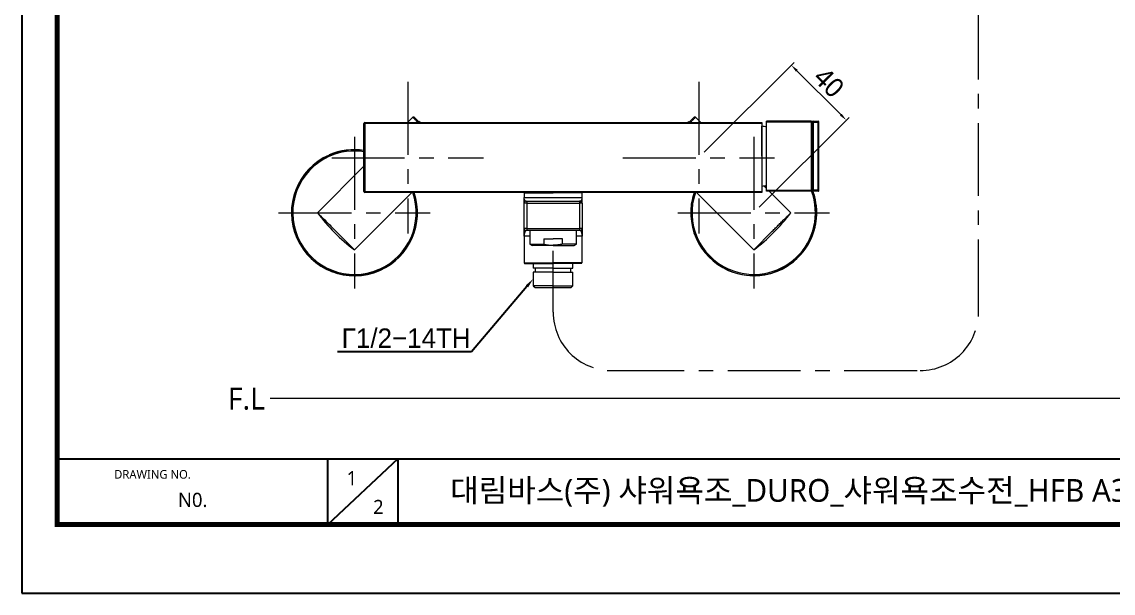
# Model space of a CAD drawing. Extents: x 4035 to 5163, y 0 to 827.
# Drawn here: x 4035 to 4597, y 0 to 294 of the extents above; entities that cross this region are included whole.
import ezdxf
from ezdxf import colors
from ezdxf.entities.mleader import LeaderData, LeaderLine
from ezdxf.math import Vec2, Vec3

# ---------------------------------------------------------------- set-up
doc = ezdxf.new("R2010")
doc.units = 0
doc.header["$LTSCALE"] = 30
doc.header["$MEASUREMENT"] = 0
doc.header["$PDMODE"] = 3
doc.header["$PDSIZE"] = -10
doc.linetypes.add('CENTER', pattern=[2, 1.25, -0.25, 0.25, -0.25])
doc.linetypes.add('HIDDEN2', pattern=[4.7625, 3.175, -1.5875])
doc.layers.get('0').update_dxf_attribs({"linetype": 'CONTINUOUS'})
doc.layers.get('DEFPOINTS').update_dxf_attribs({"linetype": 'CONTINUOUS'})
for name, color, linetype in [('1', 7, 'CONTINUOUS'), ('2', 1, 'HIDDEN2'), ('DEF_LAYER_ASSEM_MEMBER', 7, 'CONTINUOUS')]:
    doc.layers.add(name, color=color, linetype=linetype)
doc.layers.add('치수선', color=7, linetype='CONTINUOUS', lineweight=20)
doc.styles.add('Daelim Dimension', font='NanumGothic.ttf')
doc.styles.get("Standard").update_dxf_attribs({"font": 'SYMBOL'})
doc.dimstyles.new('DEFAULT', dxfattribs={"dimscale": 2, "dimtxt": 2, "dimasz": 2, "dimexe": 0, "dimexo": 2, "dimgap": 1, "dimtad": 1, "dimdec": 1, "dimzin": 9, "dimdsep": 46, "dimtxsty": 'Daelim Dimension', "dimcen": 0.5, "dimclrd": 252, "dimclre": 252, "dimclrt": 3, "dimadec": 1, "dimazin": 0, "dimtfac": 1, "dimtdec": 1, "dimtix": 1, "dimtmove": 0, "dimatfit": 3, "dimfxl": 1, "dimtolj": 1, "dimtzin": 1, "dimlwd": 9, "dimlwe": 9, "dimarcsym": 0})

# ---------------------------------------------------------------- blocks, each defined once
blk = doc.blocks.new('*D15')
at = {"color": 5, "lineweight": 9, "ltscale": 0.5, "transparency": 16777216}
for p, q in [((4386.66, 227.14), (4432.91, 273.42)), ((4456.98, 246.54), (4434.33, 269.18)), ((4414.97, 198.84), (4461.22, 245.13))]:
    blk.add_line(p, q, dxfattribs=at)
at = {"color": 5, "ltscale": 0.5, "transparency": 16777216}
for points in [[(4434.8, 269.65), (4433.86, 268.71), (4431.5, 272.01)], [(4457.45, 247.01), (4456.51, 246.07), (4459.81, 243.71)]]:
    blk.add_solid(points, dxfattribs=at)
at = {"layer": 'DEFPOINTS', "color": 0, "ltscale": 0.5, "transparency": 16777216}
for p in [(4431.5, 272.01), (4383.83, 224.31), (4412.14, 196.02)]:
    blk.add_point(p, dxfattribs=at)
at = {"color": 7, "ltscale": 0.5, "transparency": 16777216, "insert": (4450.89, 263.1), "char_height": 10, "attachment_point": 5, "rotation": 315.0183, "style": 'Daelim Dimension'}
blk.add_mtext('\\A1;40', dxfattribs=at)

msp = doc.modelspace()

# ---------------------------------------------------------------- linework, layer by layer
at = {"color": 5}
msp.add_line((4053.17, 69.28), (4961.76, 69.28), dxfattribs=at)
at = {"color": 5, "ltscale": 40}
for p, q in [((4192.45, 69.28), (4192.45, 35.27)), ((4192.45, 69.28), (4192.45, 35.27)), ((4228.84, 69.28), (4192.45, 35.27)), ((4228.84, 69.28), (4192.45, 35.27)), ((4228.84, 69.28), (4228.84, 35.27)), ((4228.84, 69.28), (4228.84, 35.27))]:
    msp.add_line(p, q, dxfattribs=at)
at = {"ltscale": 0.5}
msp.add_lwpolyline([(4035.03, 0), (5163.43, 0), (5163.43, 826.8), (4035.03, 826.8)], close=True, dxfattribs=at)
at = {"color": 5, "linetype": 'ByBlock', "lineweight": 200, "const_width": 2.6}
msp.add_lwpolyline([(4053.17, 35.4), (5145.17, 35.4), (5145.17, 807.6), (4053.17, 807.6)], close=True, dxfattribs=at)
at = {"layer": '1', "color": 7, "linetype": 'Continuous', "lineweight": 18}
for p, q in [((4236.48, 245.16), (4233.73, 242.41)), ((4239.94, 242.41), (4237.19, 245.16)), ((4378.63, 242.41), (4381.38, 245.16)), ((4384.84, 242.41), (4382.09, 245.16)), ((4441.69, 243.13), (4418.69, 243.13)), ((4418.69, 242.63), (4418.69, 243.13)), ((4418.69, 207.63), (4418.69, 242.63)), ((4441.69, 243.13), (4418.76, 243.13)), ((4418.76, 242.63), (4418.76, 243.13)), ((4418.76, 207.63), (4418.76, 242.63)), ((4441.69, 243.13), (4442.69, 243.13)), ((4442.19, 242.63), (4442.19, 207.63)), ((4442.69, 243.13), (4445.19, 243.13)), ((4442.76, 243.13), (4445.26, 243.13)), ((4445.76, 207.63), (4445.76, 242.63)), ((4416.36, 225.13), (4416.36, 240.53)), ((4416.36, 225.13), (4416.36, 209.73)), ((4211.31, 219.99), (4187.34, 196.02)), ((4418.69, 208.56), (4417.42, 209.83)), ((4206.43, 176.92), (4235.91, 206.41)), ((4293.81, 206.21), (4308.81, 206.21)), ((4293.81, 206.21), (4293.81, 203.91)), ((4323.81, 206.21), (4308.81, 206.21)), ((4323.81, 203.91), (4323.81, 206.21)), ((4382.66, 206.41), (4412.14, 176.92)), ((4418.69, 207.13), (4418.69, 207.63)), ((4441.69, 207.13), (4418.69, 207.13)), ((4418.76, 207.13), (4418.76, 207.63)), ((4441.69, 207.13), (4418.76, 207.13)), ((4431.23, 196.02), (4420.12, 207.13)), ((4442.69, 207.13), (4441.69, 207.13)), ((4445.19, 207.13), (4442.69, 207.13)), ((4445.26, 207.13), (4442.76, 207.13)), ((4293.81, 187.91), (4293.81, 200.91)), ((4293.91, 200.91), (4293.81, 200.91)), ((4294.81, 201.91), (4295.31, 201.91)), ((4295.31, 201.91), (4322.31, 201.91)), ((4322.81, 201.91), (4322.31, 201.91)), ((4322.31, 201.91), (4322.31, 201.84)), ((4323.81, 200.91), (4323.71, 200.91)), ((4323.81, 200.91), (4323.81, 187.91)), ((4206.43, 176.92), (4196.88, 186.47)), ((4295.31, 186.91), (4294.81, 186.91)), ((4322.31, 186.91), (4295.31, 186.91)), ((4296.81, 186.91), (4296.81, 179.81)), ((4320.81, 179.81), (4320.81, 186.91)), ((4322.81, 186.91), (4322.31, 186.91)), ((4323.81, 187.91), (4323.71, 187.91)), ((4412.14, 176.92), (4421.69, 186.47)), ((4293.81, 183.91), (4293.81, 170.11)), ((4304.01, 182.61), (4308.81, 182.61)), ((4313.61, 182.61), (4308.81, 182.61)), ((4323.81, 170.11), (4323.81, 183.91)), ((4296.81, 179.81), (4298.02, 179.11)), ((4308.81, 179.11), (4298.02, 179.11)), ((4308.81, 179.11), (4319.6, 179.11)), ((4319.6, 179.11), (4320.81, 179.81)), ((4293.81, 170.11), (4308.81, 170.11)), ((4294.01, 169.91), (4308.81, 169.91)), ((4298.51, 169.91), (4298.51, 167.4)), ((4323.81, 170.11), (4308.81, 170.11)), ((4323.61, 169.91), (4308.81, 169.91)), ((4319.01, 167.4), (4319.01, 169.91)), ((4308.76, 167.4), (4298.51, 167.4)), ((4308.76, 165.4), (4298.51, 165.4)), ((4298.51, 165.4), (4298.51, 158.4)), ((4299.76, 165.4), (4299.76, 167.4)), ((4308.76, 167.4), (4319.01, 167.4)), ((4308.76, 165.4), (4319.01, 165.4)), ((4317.76, 167.4), (4317.76, 165.4)), ((4319.01, 158.4), (4319.01, 165.4)), ((4308.76, 158.4), (4298.51, 158.4)), ((4298.51, 158.4), (4299.51, 157.4)), ((4308.76, 158.4), (4319.01, 158.4)), ((4318.01, 157.4), (4319.01, 158.4)), ((4299.51, 157.4), (4308.76, 157.4)), ((4308.76, 157.4), (4318.01, 157.4))]:
    msp.add_line(p, q, dxfattribs=at)
at = {"layer": '1', "color": 7, "linetype": 'Continuous', "lineweight": 13}
for p, q in [((4441.69, 242.63), (4418.69, 242.63)), ((4441.76, 242.63), (4418.76, 242.63)), ((4441.69, 242.63), (4441.69, 243.13)), ((4442.19, 242.63), (4441.69, 242.63)), ((4441.69, 242.63), (4441.69, 207.63)), ((4442.69, 242.63), (4442.19, 242.63)), ((4442.76, 242.63), (4442.26, 242.63)), ((4442.69, 243.13), (4442.69, 242.63)), ((4442.69, 242.63), (4445.19, 242.63)), ((4442.69, 242.63), (4442.69, 207.63)), ((4442.76, 243.13), (4442.76, 242.63)), ((4442.76, 242.63), (4445.26, 242.63)), ((4442.76, 242.63), (4442.76, 207.63)), ((4445.19, 242.63), (4445.19, 243.13)), ((4445.19, 242.63), (4445.69, 242.63)), ((4445.19, 242.63), (4445.19, 207.63)), ((4445.26, 242.63), (4445.26, 243.13)), ((4445.26, 242.63), (4445.76, 242.63)), ((4445.26, 242.63), (4445.26, 207.63)), ((4193.3, 225.72), (4193.3, 225.72)), ((4193.3, 225.72), (4193.35, 225.62)), ((4193.58, 225.09), (4193.35, 225.62)), ((4418.3, 209.95), (4417.99, 209.26)), ((4418.69, 207.63), (4441.69, 207.63)), ((4418.76, 207.63), (4441.76, 207.63)), ((4441.69, 207.63), (4442.19, 207.63)), ((4441.69, 207.13), (4441.69, 207.63)), ((4442.69, 207.63), (4442.19, 207.63)), ((4442.76, 207.63), (4442.26, 207.63)), ((4442.69, 207.63), (4442.69, 207.13)), ((4445.19, 207.63), (4442.69, 207.63)), ((4442.76, 207.63), (4442.76, 207.13)), ((4445.26, 207.63), (4442.76, 207.63)), ((4445.26, 207.13), (4445.26, 207.63)), ((4445.26, 207.63), (4445.54, 207.34)), ((4445.76, 207.63), (4445.26, 207.63)), ((4445.48, 207.34), (4445.54, 207.27)), ((4445.54, 207.34), (4445.61, 207.27)), ((4295.31, 200.91), (4293.91, 200.91)), ((4295.31, 201.91), (4295.31, 200.91)), ((4295.31, 200.91), (4322.31, 200.91)), ((4295.31, 200.91), (4295.31, 187.91)), ((4322.31, 201.84), (4322.31, 200.91)), ((4322.31, 200.91), (4322.31, 187.91)), ((4323.71, 200.91), (4322.31, 200.91)), ((4295.31, 187.91), (4293.81, 187.91)), ((4295.31, 187.91), (4295.31, 186.91)), ((4295.31, 187.91), (4322.31, 187.91)), ((4323.71, 187.91), (4322.31, 187.91)), ((4322.31, 187.91), (4322.31, 186.91)), ((4219.28, 166.94), (4219.51, 166.41)), ((4219.51, 166.41), (4219.55, 166.31)), ((4219.55, 166.31), (4219.55, 166.31))]:
    msp.add_line(p, q, dxfattribs=at)
at = {"layer": '1', "color": 7, "linetype": 'Continuous', "lineweight": 18}
for centre, radius, start, end in [((4239.7, 242.65), 0.3, 53.8058, 135), ((4203.24, 192.83), 62.03, 53.0574, 53.8029), ((4415.32, 192.83), 62.03, 126.1931, 126.9425), ((4378.87, 242.65), 0.3, 45, 126.1942), ((4442.69, 242.63), 0.5, 90, 180), ((4445.26, 242.63), 0.5, 0, 90), ((4415.06, 220.57), 20, 79.348, 86.2824), ((4206.43, 196.02), 32.47, 113.8369, 293.8369), ((4206.43, 196.02), 32.47, 90, 113.8369), ((4206.43, 196.02), 32.47, 81.3525, 90), ((4415.06, 229.69), 20, 273.7176, 280.652), ((4206.43, 196.02), 32.47, 293.8369, 18.6652), ((4412.14, 196.02), 32.47, 161.3324, 246.1631), ((4412.14, 196.02), 32.47, 336.1631, 20.0128), ((4442.69, 207.63), 0.5, 180, 270), ((4445.26, 207.63), 0.5, 270, 315), ((4445.26, 207.63), 0.5, 315, 0), ((4294.81, 200.91), 1, 151.3294, 180), ((4294.81, 200.91), 1, 90, 134.2983), ((4322.81, 200.91), 1, 0, 90), ((4260.96, 250.55), 91.63, 216.5261, 225), ((4357.61, 250.55), 91.63, 315.0005, 323.4731), ((4260.96, 250.55), 91.63, 225, 233.4713), ((4294.81, 187.91), 1, 180, 270), ((4322.81, 187.91), 1, 270, 316.2502), ((4322.81, 187.91), 1, 330.4561, 0), ((4357.61, 250.55), 91.63, 306.5279, 315.0005), ((4412.14, 196.02), 32.47, 246.1631, 336.1631)]:
    msp.add_arc(centre, radius, start, end, dxfattribs=at)
at = {"layer": '1', "color": 7, "linetype": 'Continuous', "lineweight": 13}
for centre, radius, start, end in [((4206.43, 196.02), 32.47, 113.8369, 293.5851), ((4206.43, 196.02), 32.37, 113.8369, 293.5728), ((4206.43, 196.02), 31.79, 113.8369, 293.5728), ((4206.43, 196.02), 32.47, 113.5851, 113.8369), ((4206.43, 196.02), 32.37, 113.5728, 113.8369), ((4206.43, 196.02), 32.47, 81.354, 113.5851), ((4206.43, 196.02), 32.37, 81.3242, 113.5728), ((4206.43, 196.02), 31.79, 113.5728, 113.8369), ((4206.43, 196.02), 31.79, 81.167, 113.5728), ((4206.43, 196.02), 31.79, 293.8369, 19.0823), ((4206.43, 196.02), 32.37, 293.8369, 18.7284), ((4206.43, 196.02), 32.47, 293.8369, 18.6668), ((4412.14, 196.02), 32.47, 161.3332, 246.1631), ((4412.14, 196.02), 32.37, 161.2716, 246.1631), ((4412.14, 196.02), 31.79, 160.9177, 246.1631), ((4412.14, 196.02), 32.47, 246.4149, 20.0099), ((4412.14, 196.02), 32.37, 246.4272, 20.1844), ((4412.14, 196.02), 31.79, 246.4272, 20.4596), ((4206.43, 196.02), 31.79, 293.5728, 293.8369), ((4206.43, 196.02), 32.37, 293.5728, 293.8369), ((4206.43, 196.02), 32.47, 293.5851, 293.8369)]:
    msp.add_arc(centre, radius, start, end, dxfattribs=at)
at = {"layer": '1', "color": 7, "linetype": 'Continuous', "lineweight": 18}
for points, weights, knots in [([(4239.22, 242.42), (4236.48, 245.16), (4236.48, 245.16), (4236.48, 245.16)], [0.853566433129, 0.854935480664, 0.999973727129, 0.999947458972], [0, 0, 0, 0.999819, 1, 1, 1]), ([(4379.35, 242.42), (4382.09, 245.16), (4382.09, 245.16), (4382.09, 245.16)], [0.853566433129, 0.854935480664, 0.999973727116, 0.999947458946], [0, 0, 0, 0.999819, 1, 1, 1]), ([(4196.88, 186.47), (4187.34, 196.02), (4187.34, 196.02), (4187.34, 196.02), (4196.88, 186.47)], [1, 0.707106784669, 1, 0.707106784669, 1], [0, 0, 0, 0.5, 0.5, 1, 1, 1]), ([(4421.69, 186.47), (4431.23, 196.02), (4431.23, 196.02), (4431.23, 196.02)], [1, 0.707106784669, 0.999979276709, 0.99995855635], [0, 0, 0, 0.999929, 1, 1, 1])]:
    msp.add_rational_spline(points, weights, degree=2, knots=knots, dxfattribs=at)
for points, degree in [([(4237.19, 245.16), (4236.48, 245.16)], 1), ([(4382.09, 245.16), (4381.38, 245.16)], 1), ([(4294.01, 206.41), (4293.81, 206.21)], 1), ([(4323.81, 206.21), (4323.61, 206.41)], 1), ([(4294.81, 201.91), (4294.74, 201.91), (4294.68, 201.93), (4294.61, 201.96)], 3), ([(4294.06, 187.25), (4294.04, 187.26), (4294.02, 187.26), (4294, 187.25)], 3), ([(4323.62, 187.25), (4323.6, 187.26), (4323.58, 187.26), (4323.56, 187.25)], 3), ([(4304.01, 182.61), (4304.01, 179.81)], 1), ([(4313.61, 179.81), (4313.61, 182.61)], 1), ([(4293.81, 170.11), (4294.01, 169.91)], 1)]:
    msp.add_open_spline(points, degree=degree, dxfattribs=at)
at = {"layer": '1', "color": 7, "linetype": 'Continuous', "lineweight": 13}
for points, weights in [([(4293.81, 203.91), (4293.81, 203.91), (4308.81, 203.91)], [1, 0.707133479841, 1]), ([(4296.75, 183.91), (4293.81, 183.91), (4293.81, 183.91)], [0.85825550066, 0.879794733478, 1]), ([(4323.81, 183.91), (4323.81, 183.91), (4320.9, 183.91)], [1, 0.880422864475, 0.858487926999])]:
    msp.add_rational_spline(points, weights, degree=2, dxfattribs=at)
at = {"layer": '1', "color": 7, "linetype": 'Continuous', "lineweight": 18}
for points, degree, knots in [([(4293.81, 200.91), (4293.81, 200.91), (4293.81, 201.06), (4293.81, 201.23), (4293.81, 201.58), (4293.81, 201.94), (4293.81, 202.54), (4293.81, 202.82), (4293.81, 203.18), (4293.81, 203.41), (4293.81, 203.91)], 2, [0, 0, 0, 0.25, 0.25, 0.5, 0.5, 0.75, 0.75, 0.875, 0.875, 1, 1, 1]), ([(4294.45, 202.08), (4294.44, 202.09), (4294.43, 202.1), (4294.36, 202.17), (4294.3, 202.24), (4294.19, 202.4), (4294.14, 202.49), (4294.05, 202.68), (4294.01, 202.78), (4293.94, 202.99), (4293.91, 203.1), (4293.86, 203.33), (4293.84, 203.44), (4293.83, 203.56), (4293.83, 203.57), (4293.83, 203.57)], 3, [0, 0, 0, 0, 0.031529, 0.031529, 0.223924, 0.223924, 0.41632, 0.41632, 0.608716, 0.608716, 0.801111, 0.801111, 0.993507, 0.993507, 1, 1, 1, 1]), ([(4323.17, 202.08), (4323.17, 202.08), (4323.18, 202.09), (4323.19, 202.09), (4323.2, 202.1), (4323.21, 202.11), (4323.22, 202.12), (4323.22, 202.13), (4323.23, 202.14), (4323.24, 202.16), (4323.25, 202.17), (4323.26, 202.18), (4323.27, 202.19), (4323.28, 202.2), (4323.29, 202.21), (4323.3, 202.23), (4323.31, 202.24), (4323.32, 202.25), (4323.33, 202.26), (4323.34, 202.28), (4323.35, 202.29), (4323.36, 202.3), (4323.37, 202.32), (4323.38, 202.33), (4323.39, 202.35), (4323.4, 202.36), (4323.41, 202.38), (4323.42, 202.39), (4323.43, 202.41), (4323.43, 202.42), (4323.44, 202.44), (4323.45, 202.45), (4323.46, 202.47), (4323.47, 202.48), (4323.48, 202.5), (4323.49, 202.52), (4323.5, 202.54), (4323.51, 202.55), (4323.51, 202.57), (4323.52, 202.59), (4323.53, 202.61), (4323.54, 202.63), (4323.56, 202.66), (4323.57, 202.69), (4323.58, 202.71), (4323.59, 202.74), (4323.6, 202.77), (4323.61, 202.8), (4323.63, 202.83), (4323.64, 202.86), (4323.65, 202.9), (4323.66, 202.93), (4323.67, 202.97), (4323.68, 203), (4323.69, 203.04), (4323.7, 203.08), (4323.71, 203.12), (4323.72, 203.16), (4323.73, 203.2), (4323.74, 203.25), (4323.75, 203.29), (4323.76, 203.34), (4323.77, 203.38), (4323.78, 203.43), (4323.78, 203.48), (4323.79, 203.53), (4323.79, 203.55), (4323.79, 203.57)], 3, [0, 0, 0, 0, 0.005005, 0.01508, 0.025207, 0.035384, 0.045612, 0.05589, 0.066219, 0.076599, 0.08703, 0.09751, 0.108042, 0.118623, 0.129255, 0.139937, 0.150669, 0.161451, 0.172283, 0.183165, 0.194097, 0.205079, 0.21611, 0.227192, 0.238323, 0.249505, 0.260735, 0.272016, 0.283346, 0.294726, 0.306156, 0.317635, 0.329164, 0.340742, 0.35237, 0.364048, 0.375776, 0.387553, 0.39938, 0.411256, 0.426799, 0.442854, 0.459417, 0.47649, 0.494069, 0.512155, 0.530744, 0.549837, 0.569433, 0.589529, 0.610125, 0.63122, 0.652813, 0.674903, 0.69749, 0.720572, 0.744151, 0.768224, 0.792792, 0.817855, 0.843413, 0.869466, 0.896014, 0.923059, 0.950601, 0.978642, 1, 1, 1, 1]), ([(4323.81, 200.91), (4323.81, 200.91), (4323.81, 200.91), (4323.81, 200.91), (4323.81, 200.91), (4323.81, 200.91), (4323.81, 200.91), (4323.81, 200.91), (4323.81, 200.91), (4323.81, 200.92), (4323.81, 200.92), (4323.81, 200.92), (4323.81, 200.92), (4323.81, 200.93), (4323.81, 200.93), (4323.81, 200.93), (4323.81, 200.94), (4323.81, 200.94), (4323.81, 200.94), (4323.81, 200.95), (4323.81, 200.95), (4323.81, 200.96), (4323.81, 200.96), (4323.81, 200.97), (4323.81, 200.97), (4323.81, 200.98), (4323.81, 200.99), (4323.81, 200.99), (4323.81, 201), (4323.81, 201.01), (4323.81, 201.01), (4323.81, 201.02), (4323.81, 201.03), (4323.81, 201.04), (4323.81, 201.04), (4323.81, 201.05), (4323.81, 201.08), (4323.81, 201.15), (4323.81, 201.26), (4323.81, 201.41), (4323.81, 201.54), (4323.81, 201.66), (4323.81, 201.75), (4323.81, 201.87), (4323.81, 202.05), (4323.81, 202.28), (4323.81, 202.54), (4323.81, 202.76), (4323.81, 202.97), (4323.81, 203.2), (4323.81, 203.43), (4323.81, 203.67), (4323.81, 203.83), (4323.81, 203.91)], 3, [0, 0, 0, 0, 0.004624, 0.009273, 0.013946, 0.018643, 0.023365, 0.028112, 0.032883, 0.037679, 0.042499, 0.047344, 0.052213, 0.057107, 0.062025, 0.066968, 0.071936, 0.076928, 0.081944, 0.086985, 0.09205, 0.09714, 0.102254, 0.107392, 0.112554, 0.11774, 0.122951, 0.128185, 0.133444, 0.138726, 0.144032, 0.149361, 0.154715, 0.160092, 0.165492, 0.170917, 0.176365, 0.22456, 0.277458, 0.335025, 0.397241, 0.420758, 0.450214, 0.485587, 0.526858, 0.61254, 0.670226, 0.728265, 0.780797, 0.827846, 0.889193, 0.946572, 1, 1, 1, 1]), ([(4294.13, 201.64), (4294.07, 201.59), (4293.98, 201.48), (4293.9, 201.29), (4293.87, 201.1), (4293.89, 200.97), (4293.91, 200.91)], 3, [0, 0, 0, 0, 0.248461, 0.501088, 0.753087, 1, 1, 1, 1]), ([(4322.93, 201.84), (4322.88, 201.84), (4322.79, 201.84), (4322.63, 201.84), (4322.47, 201.84), (4322.36, 201.84), (4322.31, 201.84)], 3, [0, 0, 0, 0, 0.262998, 0.520385, 0.767293, 1, 1, 1, 1]), ([(4322.77, 201.91), (4322.81, 201.91), (4322.89, 201.9), (4322.94, 201.84), (4322.89, 201.75), (4322.82, 201.67), (4322.76, 201.62)], 3, [0, 0, 0, 0, 0.205723, 0.442632, 0.709388, 1, 1, 1, 1]), ([(4323.32, 201.28), (4323.38, 201.34), (4323.45, 201.46), (4323.45, 201.62), (4323.36, 201.75), (4323.24, 201.81), (4323.17, 201.84)], 3, [0, 0, 0, 0, 0.281083, 0.545501, 0.786218, 1, 1, 1, 1]), ([(4323.71, 200.91), (4323.71, 200.97), (4323.69, 201.1), (4323.64, 201.28), (4323.56, 201.46), (4323.48, 201.57), (4323.43, 201.62)], 3, [0, 0, 0, 0, 0.233003, 0.480022, 0.737314, 1, 1, 1, 1]), ([(4293.81, 183.91), (4293.81, 184.26), (4293.81, 184.94), (4293.81, 185.82), (4293.81, 186.53), (4293.81, 187.09), (4293.81, 187.48), (4293.81, 187.74), (4293.81, 187.88), (4293.81, 187.91), (4293.81, 187.91)], 3, [0, 0, 0, 0, 0.125, 0.25, 0.375, 0.5, 0.625, 0.75, 0.875, 1, 1, 1, 1]), ([(4293.9, 186.99), (4293.87, 186.8), (4293.84, 186.29), (4293.82, 185.37), (4293.83, 184.72), (4293.83, 184.42)], 3, [0, 0, 0, 0, 0.411423, 0.745052, 1, 1, 1, 1]), ([(4323.49, 187.18), (4323.55, 187.23), (4323.64, 187.34), (4323.72, 187.52), (4323.75, 187.72), (4323.73, 187.85), (4323.71, 187.91)], 3, [0, 0, 0, 0, 0.248461, 0.501088, 0.753087, 1, 1, 1, 1]), ([(4323.79, 184.41), (4323.79, 184.71), (4323.8, 185.35), (4323.78, 186.28), (4323.75, 186.8), (4323.72, 186.98)], 3, [0, 0, 0, 0, 0.254251, 0.587875, 1, 1, 1, 1]), ([(4323.81, 187.91), (4323.81, 187.91), (4323.81, 187.88), (4323.81, 187.74), (4323.81, 187.48), (4323.81, 187.09), (4323.81, 186.53), (4323.81, 185.82), (4323.81, 184.94), (4323.81, 184.26), (4323.81, 183.91)], 3, [0, 0, 0, 0, 0.125, 0.25, 0.375, 0.5, 0.625, 0.75, 0.875, 1, 1, 1, 1]), ([(4304.01, 179.81), (4304.41, 179.72), (4304.8, 179.64), (4305.6, 179.49), (4306, 179.43), (4306.79, 179.33), (4307.2, 179.29), (4308, 179.24), (4308.4, 179.23), (4308.81, 179.23)], 3, [0, 0, 0, 0, 0.25, 0.25, 0.5, 0.5, 0.75, 0.75, 1, 1, 1, 1]), ([(4313.61, 179.81), (4313.21, 179.72), (4312.82, 179.64), (4312.02, 179.49), (4311.62, 179.43), (4310.82, 179.33), (4310.42, 179.29), (4309.62, 179.24), (4309.22, 179.23), (4308.81, 179.23)], 3, [0, 0, 0, 0, 0.25, 0.25, 0.5, 0.5, 0.75, 0.75, 1, 1, 1, 1])]:
    msp.add_open_spline(points, degree=degree, knots=knots, dxfattribs=at)
at = {"layer": '1', "color": 7, "linetype": 'Continuous', "lineweight": 13}
msp.add_rational_spline([(4308.81, 203.91), (4315.02, 203.91), (4319.42, 203.91), (4323.81, 203.91), (4323.81, 203.91)], [1, 0.923879505964, 1, 0.923899959871, 0.999959103179], degree=2, knots=[0, 0, 0, 0.500067, 0.500067, 1, 1, 1], dxfattribs=at)
for points, knots in [([(4294.81, 186.91), (4294.81, 186.91), (4294.8, 186.91), (4294.8, 186.91), (4294.79, 186.91), (4294.78, 186.91), (4294.78, 186.91), (4294.77, 186.9), (4294.76, 186.9), (4294.75, 186.9), (4294.75, 186.9), (4294.74, 186.9), (4294.73, 186.89), (4294.73, 186.89), (4294.72, 186.89), (4294.71, 186.89), (4294.7, 186.88), (4294.7, 186.88), (4294.69, 186.88), (4294.68, 186.87), (4294.68, 186.87), (4294.67, 186.86), (4294.66, 186.86), (4294.65, 186.85), (4294.65, 186.85), (4294.64, 186.84), (4294.63, 186.84), (4294.62, 186.83), (4294.62, 186.83), (4294.61, 186.82), (4294.6, 186.81), (4294.59, 186.81), (4294.59, 186.8), (4294.58, 186.79), (4294.57, 186.79), (4294.56, 186.78), (4294.56, 186.77), (4294.55, 186.76), (4294.54, 186.75), (4294.53, 186.74), (4294.53, 186.74), (4294.52, 186.73), (4294.51, 186.72), (4294.5, 186.71), (4294.5, 186.7), (4294.49, 186.69), (4294.48, 186.68), (4294.47, 186.67), (4294.47, 186.66), (4294.46, 186.65), (4294.45, 186.64), (4294.44, 186.63), (4294.44, 186.61), (4294.43, 186.6), (4294.42, 186.59), (4294.41, 186.58), (4294.41, 186.57), (4294.4, 186.55), (4294.39, 186.54), (4294.38, 186.53), (4294.38, 186.52), (4294.37, 186.5), (4294.36, 186.49), (4294.35, 186.48), (4294.35, 186.46), (4294.34, 186.45), (4294.33, 186.43), (4294.32, 186.42), (4294.32, 186.4), (4294.31, 186.39), (4294.3, 186.37), (4294.29, 186.36), (4294.29, 186.34), (4294.28, 186.33), (4294.27, 186.31), (4294.26, 186.3), (4294.26, 186.28), (4294.25, 186.26), (4294.24, 186.25), (4294.24, 186.23), (4294.23, 186.21), (4294.22, 186.2), (4294.21, 186.18), (4294.21, 186.16), (4294.2, 186.14), (4294.19, 186.12), (4294.19, 186.11), (4294.18, 186.09), (4294.17, 186.07), (4294.16, 186.05), (4294.16, 186.03), (4294.15, 186.01), (4294.14, 185.99), (4294.14, 185.97), (4294.13, 185.95), (4294.12, 185.93), (4294.12, 185.91), (4294.11, 185.89), (4294.1, 185.86), (4294.09, 185.82), (4294.08, 185.79), (4294.06, 185.75), (4294.05, 185.71), (4294.04, 185.66), (4294.03, 185.62), (4294.01, 185.57), (4294, 185.53), (4293.99, 185.48), (4293.98, 185.43), (4293.97, 185.38), (4293.95, 185.32), (4293.94, 185.27), (4293.93, 185.21), (4293.92, 185.15), (4293.91, 185.09), (4293.9, 185.03), (4293.89, 184.97), (4293.88, 184.9), (4293.87, 184.83), (4293.86, 184.77), (4293.85, 184.7), (4293.84, 184.62), (4293.84, 184.55), (4293.83, 184.48), (4293.83, 184.4), (4293.82, 184.32), (4293.82, 184.24), (4293.81, 184.16), (4293.81, 184.08), (4293.81, 183.99), (4293.81, 183.94), (4293.81, 183.91)], [0, 0, 0, 0, 0.004253, 0.008525, 0.012817, 0.017128, 0.021458, 0.025808, 0.030177, 0.034566, 0.038973, 0.0434, 0.047845, 0.05231, 0.056794, 0.061297, 0.065818, 0.070359, 0.074918, 0.079496, 0.084093, 0.088708, 0.093342, 0.097995, 0.102666, 0.107356, 0.112064, 0.116791, 0.121536, 0.126299, 0.131081, 0.135881, 0.140699, 0.145535, 0.150389, 0.155261, 0.160152, 0.16506, 0.169987, 0.174931, 0.179893, 0.184873, 0.189871, 0.194886, 0.199919, 0.20497, 0.210039, 0.215125, 0.220228, 0.225349, 0.230488, 0.235644, 0.240818, 0.246009, 0.251217, 0.256443, 0.261686, 0.266946, 0.272223, 0.277518, 0.28283, 0.288159, 0.293505, 0.298868, 0.304249, 0.309646, 0.315061, 0.320492, 0.325941, 0.331406, 0.336888, 0.342388, 0.347904, 0.353437, 0.358987, 0.364554, 0.370138, 0.375739, 0.381356, 0.386991, 0.392642, 0.39831, 0.403995, 0.409696, 0.415414, 0.42115, 0.426902, 0.43267, 0.438456, 0.444258, 0.450077, 0.455913, 0.461766, 0.467635, 0.473522, 0.479425, 0.485345, 0.491282, 0.50154, 0.51213, 0.52305, 0.534298, 0.545874, 0.557776, 0.570003, 0.582554, 0.595428, 0.608623, 0.62214, 0.635976, 0.650131, 0.664604, 0.679395, 0.694503, 0.709928, 0.725669, 0.741726, 0.758099, 0.774789, 0.791795, 0.809118, 0.826758, 0.844716, 0.862994, 0.881592, 0.900511, 0.919754, 0.939323, 0.959218, 0.979443, 1, 1, 1, 1]), ([(4323.81, 183.91), (4323.81, 183.92), (4323.81, 183.95), (4323.81, 183.99), (4323.81, 184.04), (4323.81, 184.08), (4323.81, 184.12), (4323.81, 184.16), (4323.8, 184.2), (4323.8, 184.24), (4323.8, 184.28), (4323.8, 184.32), (4323.8, 184.36), (4323.79, 184.4), (4323.79, 184.44), (4323.79, 184.48), (4323.78, 184.51), (4323.78, 184.55), (4323.78, 184.59), (4323.77, 184.62), (4323.77, 184.66), (4323.77, 184.7), (4323.76, 184.73), (4323.76, 184.77), (4323.75, 184.8), (4323.75, 184.84), (4323.75, 184.87), (4323.74, 184.9), (4323.74, 184.93), (4323.73, 184.97), (4323.73, 185), (4323.72, 185.03), (4323.72, 185.06), (4323.71, 185.09), (4323.71, 185.12), (4323.7, 185.15), (4323.69, 185.18), (4323.69, 185.21), (4323.68, 185.24), (4323.68, 185.27), (4323.67, 185.3), (4323.67, 185.32), (4323.66, 185.35), (4323.65, 185.38), (4323.65, 185.4), (4323.64, 185.43), (4323.64, 185.45), (4323.63, 185.48), (4323.62, 185.5), (4323.62, 185.53), (4323.61, 185.55), (4323.61, 185.57), (4323.6, 185.6), (4323.59, 185.62), (4323.59, 185.64), (4323.58, 185.66), (4323.57, 185.68), (4323.57, 185.71), (4323.56, 185.73), (4323.56, 185.75), (4323.55, 185.77), (4323.54, 185.79), (4323.54, 185.8), (4323.53, 185.82), (4323.53, 185.84), (4323.52, 185.86), (4323.51, 185.88), (4323.51, 185.9), (4323.49, 185.94), (4323.48, 185.98), (4323.47, 186.02), (4323.45, 186.06), (4323.44, 186.1), (4323.42, 186.13), (4323.41, 186.17), (4323.39, 186.21), (4323.38, 186.24), (4323.36, 186.28), (4323.35, 186.31), (4323.33, 186.34), (4323.32, 186.38), (4323.3, 186.41), (4323.29, 186.44), (4323.27, 186.47), (4323.26, 186.5), (4323.24, 186.52), (4323.22, 186.55), (4323.21, 186.58), (4323.19, 186.6), (4323.18, 186.63), (4323.16, 186.65), (4323.15, 186.67), (4323.13, 186.69), (4323.11, 186.71), (4323.1, 186.73), (4323.08, 186.75), (4323.07, 186.77), (4323.05, 186.78), (4323.03, 186.8), (4323.02, 186.81), (4323, 186.83), (4322.99, 186.84), (4322.97, 186.85), (4322.96, 186.86), (4322.94, 186.87), (4322.93, 186.88), (4322.91, 186.88), (4322.9, 186.89), (4322.88, 186.9), (4322.87, 186.9), (4322.85, 186.9), (4322.84, 186.91), (4322.82, 186.91), (4322.81, 186.91), (4322.81, 186.91)], [0, 0, 0, 0, 0.010318, 0.020552, 0.030704, 0.040772, 0.050759, 0.060664, 0.070486, 0.080228, 0.089888, 0.099467, 0.108965, 0.118383, 0.127721, 0.136978, 0.146155, 0.155253, 0.16427, 0.173209, 0.182067, 0.190847, 0.199547, 0.208167, 0.216709, 0.225172, 0.233555, 0.24186, 0.250086, 0.258232, 0.2663, 0.274289, 0.282199, 0.29003, 0.297781, 0.305454, 0.313048, 0.320563, 0.327998, 0.335354, 0.342631, 0.349829, 0.356946, 0.363985, 0.370944, 0.377822, 0.384621, 0.39134, 0.397979, 0.404538, 0.411016, 0.417414, 0.423732, 0.429968, 0.436124, 0.442198, 0.448192, 0.454104, 0.459934, 0.465683, 0.471351, 0.476936, 0.482439, 0.48786, 0.493199, 0.498455, 0.503628, 0.508719, 0.521088, 0.533384, 0.545607, 0.557757, 0.569834, 0.581838, 0.593769, 0.605626, 0.617411, 0.629122, 0.64076, 0.652324, 0.663815, 0.675232, 0.686575, 0.697844, 0.709039, 0.720159, 0.731205, 0.742175, 0.75307, 0.76389, 0.774634, 0.785302, 0.795893, 0.806408, 0.816845, 0.827205, 0.837487, 0.847691, 0.857817, 0.867863, 0.87783, 0.887718, 0.897525, 0.907252, 0.916897, 0.926462, 0.935944, 0.945345, 0.954663, 0.963898, 0.97305, 0.982117, 0.991101, 1, 1, 1, 1])]:
    msp.add_open_spline(points, degree=3, knots=knots, dxfattribs=at)
at = {"layer": '1', "color": 7, "linetype": 'Continuous', "lineweight": 18}
for points, weights in [([(4296.81, 179.81), (4296.81, 179.81), (4304.01, 179.81)], [0.999916317731, 0.836598074392, 1]), ([(4320.81, 179.81), (4320.81, 179.81), (4313.61, 179.81)], [0.999916317727, 0.836598074394, 1])]:
    msp.add_rational_spline(points, weights, degree=2, dxfattribs=at)
at = {"layer": '2', "color": 7, "linetype": 'Continuous', "lineweight": 13}
for p, q in [((4211.81, 241.91), (4211.31, 241.91)), ((4211.81, 242.41), (4211.81, 241.91)), ((4211.81, 241.91), (4211.81, 206.91)), ((4416.31, 241.91), (4211.81, 241.91)), ((4211.31, 206.91), (4211.81, 206.91)), ((4211.81, 206.91), (4416.31, 206.91)), ((4211.81, 206.91), (4211.81, 206.41))]:
    msp.add_line(p, q, dxfattribs=at)
at = {"layer": '2', "color": 7, "linetype": 'Continuous', "lineweight": 18}
for p, q in [((4211.31, 206.91), (4211.31, 241.91)), ((4211.81, 242.41), (4416.31, 242.41)), ((4416.31, 242.41), (4416.31, 241.91)), ((4416.31, 241.91), (4416.31, 206.91)), ((4416.31, 206.41), (4211.81, 206.41)), ((4416.31, 206.91), (4416.31, 206.41))]:
    msp.add_line(p, q, dxfattribs=at)
for centre, start, end in [((4211.81, 241.91), 90, 180), ((4211.81, 206.91), 180, 270)]:
    msp.add_arc(centre, 0.5, start, end, dxfattribs=at)
at = {"layer": 'DEF_LAYER_ASSEM_MEMBER', "color": 1, "linetype": 'CENTER', "lineweight": 5}
for p, q in [((4527.94, 144.72), (4527.94, 373.37)), ((4233.83, 263.38), (4233.83, 185.24)), ((4383.83, 263.38), (4383.83, 185.24)), ((4206.43, 235.08), (4206.43, 156.95)), ((4412.14, 235.08), (4412.14, 156.95)), ((4194.76, 224.31), (4272.9, 224.31)), ((4344.76, 224.31), (4422.9, 224.31)), ((4167.36, 196.02), (4245.5, 196.02)), ((4373.07, 196.02), (4451.21, 196.02)), ((4308.81, 144.72), (4308.81, 176.45)), ((4338.81, 114.72), (4497.94, 114.72))]:
    msp.add_line(p, q, dxfattribs=at)
for centre, start, end in [((4338.81, 144.72), 180, 270), ((4497.94, 144.72), 270, 0)]:
    msp.add_arc(centre, 30, start, end, dxfattribs=at)
at = {"layer": '치수선'}
msp.add_line((4862.5, 100.23), (4162.95, 100.23), dxfattribs=at)

# ---------------------------------------------------------------- texts
at = {"color": 5, "ltscale": 40, "style": 'Daelim Dimension'}
msp.add_text('DRAWING NO.', height=4.453, dxfattribs=at).set_placement((4082.59, 58.99))
at = {"attachment_point": 1, "style": 'Daelim Dimension'}
for s, insert, char_height, width in [('1', (4202.35, 62.9), 7.29, 10.17), ('N0. ', (4115.47, 51.71), 7.287, 45.7148), ('2', (4216.02, 48.05), 7.29, 10.17)]:
    msp.add_mtext(s, dxfattribs=dict(at, insert=insert, char_height=char_height, width=width))
at = {"color": 2, "insert": (4255.75, 58.8), "char_height": 11.7115, "width": 518.4179, "attachment_point": 1, "style": 'Daelim Dimension'}
msp.add_mtext('대림바스(주) 샤워욕조_DURO_샤워욕조수전_HFB A32', dxfattribs=at)
at = {"layer": '치수선', "insert": (4160.35, 105.84), "char_height": 11.25, "attachment_point": 3, "style": 'Daelim Dimension'}
msp.add_mtext_dynamic_manual_height_columns('F.L', width=17.4109, gutter_width=12.5, heights=[0], dxfattribs=at)

# ---------------------------------------------------------------- dimensions: what is measured, and where the dimension line sits
at = {"color": 5, "ltscale": 0.5}
dim = msp.add_aligned_dim(p1=(4412.14, 196.02), p2=(4383.83, 224.31), distance=-67.44, dimstyle='DEFAULT', override={"dimtxt": 5, "dimexe": 1, "dimclrd": 5, "dimclre": 5, "dimclrt": 7}, dxfattribs=at)
dim.commit()
dim.dimension.update_dxf_attribs({"geometry": '*D15', "text_midpoint": (4450.89, 263.1)})

# ---------------------------------------------------------------- leaders
at = {"ltscale": 0.5}
ml = msp.add_multileader_mtext('Standard', dxfattribs=at)
ml.set_content('G1/2-14TH', color=256)
ml.set_leader_properties(color=5)
ml.build(insert=Vec2(0, 0))
ml.multileader.update_dxf_attribs({"text_left_attachment_type": 6, "text_right_attachment_type": 6, "dogleg_length": 0.36, "arrow_head_size": 5})
ctx = ml.context
ctx.base_point, ctx.char_height, ctx.arrow_head_size, ctx.landing_gap_size, ctx.plane_origin = Vec3(4193.86, 124.39), 10, 5, 0.09, Vec3(4208.64, 79.34)
ctx.left_attachment, ctx.right_attachment, ctx.text_align_type = 6, 6, 2
notes = []
notes.append((ctx, [(1, (1, 1, 0), (4266.8, 124.39), (-1, 0), 0.45, [(0, [(4298.51, 161.9)], 0, [])])]))
ctx.mtext.insert, ctx.mtext.alignment, ctx.mtext.flow_direction = Vec3(4266.26, 136.39), 3, 5
for ctx, leaders in notes:
    for number, flags, end, landing, length, lines in leaders:
        leader = LeaderData()
        leader.index, (leader.has_last_leader_line, leader.has_dogleg_vector, leader.attachment_direction) = number, flags
        leader.last_leader_point, leader.dogleg_vector, leader.dogleg_length = Vec3(end), Vec3(landing), length
        for number, points, colour, breaks in lines:
            line = LeaderLine()
            line.index, line.vertices, line.color, line.breaks = number, Vec3.list(points), colors.encode_raw_color(colour), breaks
            leader.lines.append(line)
        ctx.leaders.append(leader)

doc.saveas('drawing.dxf')
